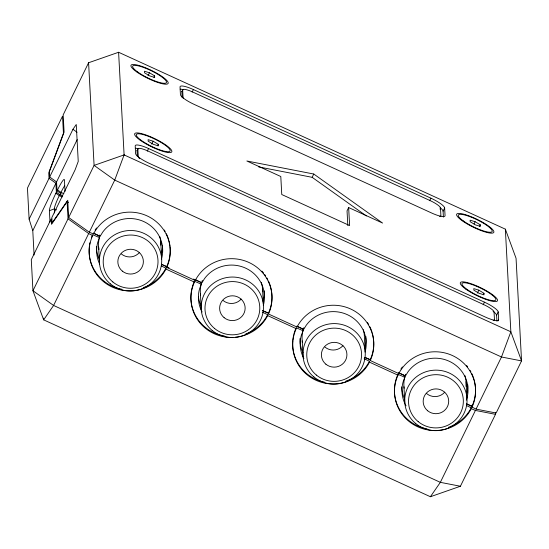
<?xml version="1.0" encoding="UTF-8"?>
<svg xmlns="http://www.w3.org/2000/svg" width="549" height="549" viewBox="0 0 549 549"><rect width="100%" height="100%" fill="white"/><g stroke="black" fill="none" stroke-linecap="round" stroke-linejoin="round"><path stroke-width="0.82" d="M466.279 400.187L466.842 398.656A33.043 32.075 -3.1 0 0 449.144 361.221A33.043 32.075 -3.1 0 0 408.044 371.762L405.45 375.935L398.746 372.689M93.776 233.421L99.451 236.015L99.541 237.635L97.797 242.198A33.043 32.075 -3.1 0 0 99.623 264.062M193.557 279.057L201.229 282.563L201.318 284.183L199.575 288.747A33.043 32.075 -3.1 0 0 202.121 312.045M296.865 326.305L303.007 329.112L303.089 330.738L301.346 335.295A33.043 32.075 -3.1 0 0 303.892 358.593M404.201 377.184L404.778 375.667L398.643 372.86M404.778 375.667L404.867 377.287L403.124 381.843A33.043 32.075 -3.1 0 0 406.061 405.848M49.678 177.004L72.942 129.303L76.256 124.506L78.239 161.427L75.117 169.826L51.853 217.528L52.134 222.853L67.747 200.261L68.673 217.514L89.315 232.227L93.467 233.943A40.557 39.37 -3.1 0 1 147.084 215.881A40.557 39.37 -3.1 0 1 166.731 267.452L195.245 280.491A40.557 39.37 -3.1 0 1 248.855 262.429A40.557 39.37 -3.1 0 1 268.502 314.001L297.023 327.039A40.557 39.37 -3.1 0 1 350.633 308.977A40.557 39.37 -3.1 0 1 370.28 360.549L398.794 373.588A40.557 39.37 -3.1 0 1 452.41 355.526A40.557 39.37 -3.1 0 1 472.058 407.097L476.065 409.115L496.131 413.02L521.55 360.899L516.046 258.256L505.348 229.153L118.598 52.265L88.588 62.751L63.169 114.871L64.096 132.124L49.389 171.679L49.678 177.004L56.561 181.911L57.041 190.915L61.159 193.673L60.52 194.998L60.424 193.289M29.118 219.168L49.033 178.329L48.737 172.846L63.444 133.29L62.524 116.189L27.45 188.101L29.118 219.168L32.782 230.669L34.086 254.997M32.782 230.669L55.916 183.229L49.033 178.329M56.561 181.911L77.196 139.597M50 222.091L49.389 210.679A15.619 1.784 -65.4 0 1 55.881 193.207L56.369 192.219L55.916 183.229M57.041 190.915L57.521 189.927A15.619 1.784 -65.4 0 1 64.418 179.948L65.029 191.368M56.369 192.219L59.738 194.641L59.258 195.629A11.865 1.352 -65.4 0 0 54.324 208.901L54.543 212.978M60.486 193.365L60.966 192.376A11.865 1.352 -65.4 0 1 64.604 185.837M68.57 202.396L67.108 201.73L68.028 218.831L32.954 290.744L43.652 319.847L430.402 496.735L460.412 486.249L495.486 414.337L495.397 412.628M68.673 217.514L94.092 165.393L88.588 62.751M148.052 75.707L149.479 72.777L154.612 75.879L154.694 77.443L149.651 75.892L144.517 72.784L144.435 71.226L149.479 72.777M153.898 77.347L154.612 75.879M68.028 218.831L88.67 233.545L53.596 305.457L43.652 319.847L43.563 318.139M89.315 232.227L114.734 180.106L124.101 154.907L118.598 52.265M137.353 156.637L137.037 150.687L137.84 149.04A11.268 2.381 26 0 1 147.873 150.989L483.731 304.606A11.268 2.381 26 0 1 494.052 311.956L494.464 319.614A11.268 2.381 26 0 1 493.174 320.341M98.957 236.489L99.664 235.034M147.29 151.181L148.58 148.539L484.438 302.149A15.022 3.177 26 0 1 498.204 311.962L498.616 319.614L497.97 320.932M151.723 144.133L153.15 141.203L158.284 144.312L158.366 145.869L153.315 144.325L148.189 141.217L148.106 139.659L153.15 141.203M182.179 97.653L181.856 91.697L182.659 90.05A11.268 2.381 26 0 1 192.692 92.006L430.169 200.618A11.268 2.381 26 0 1 440.49 207.975L440.902 215.627A11.268 2.381 26 0 1 439.612 216.354M157.563 145.78L158.284 144.312M192.15 92.115L193.399 89.556L430.876 198.168A15.022 3.177 26 0 1 444.642 207.975L445.054 215.627A15.022 3.177 26 0 1 431.672 213.026L194.195 104.406A15.022 3.177 26 0 1 180.436 94.6L180.024 86.948A15.022 3.177 26 0 1 193.399 89.556M258.641 166.903L312.148 177.32L313.76 174.026L382.571 223.066L348.649 207.549L347.037 210.843L347.826 225.577M429.627 200.728L430.876 198.168M439.955 209.073L440.49 207.975M443.4 217.129L443.084 211.173L444.642 207.975M474.089 223.93L475.159 221.734L480.293 224.836L480.375 226.401L475.331 224.85L470.198 221.741L470.116 220.183L475.159 221.734M479.579 226.305L480.293 224.836M477.404 293.091L478.831 290.16L483.964 293.269L484.046 294.827L479.002 293.283L473.869 290.174L473.787 288.616L478.831 290.16M483.25 294.738L483.964 293.269M483.154 304.791L484.438 302.149M496.914 321.213L496.591 315.256L498.204 311.962M471.172 406.727L471.879 405.279M495.486 414.337L475.42 410.432L440.346 482.345L430.402 496.735M476.065 409.115L501.484 356.994L510.851 331.795L505.348 229.153M67.108 201.73L51.503 224.321L51.208 218.845L31.286 259.684L32.954 290.744L53.596 305.457L440.346 482.345L460.412 486.249M49.389 210.679L54.324 208.901L56.526 209.903M313.76 174.026L246.872 161.001L280.8 176.517L281.761 194.524L349.617 225.557L348.649 207.549M404.867 377.287L397.956 374.308L398.004 375.207A40.557 39.37 -3.1 0 0 417.659 426.779A40.557 39.37 -3.1 0 0 471.268 408.717L475.42 410.432M99.541 237.635L92.63 234.663L92.678 235.562A40.557 39.37 -3.1 0 0 112.325 287.134A40.557 39.37 -3.1 0 0 165.942 269.072L194.456 282.111A40.557 39.37 -3.1 0 0 232.9 337.395M166.731 267.452L166.683 266.546L161.351 264.254L169.017 267.83M192.342 286.791A40.557 39.37 -3.1 0 1 194.408 281.212L201.318 284.183M262.367 310.473L268.454 313.095L268.502 314.001M303.089 330.738L296.186 327.76L296.234 328.659A40.557 39.37 -3.1 0 0 315.881 380.231A40.557 39.37 -3.1 0 0 369.491 362.168L398.004 375.207M364.907 357.351L370.232 359.65L370.28 360.549M466.684 403.899L472.01 406.198L472.058 407.097M63.876 193.708L60.966 192.376L57.521 189.927M59.738 194.641L62.71 196M62.188 196.967L59.258 195.629L55.881 193.207M262.353 310.521L268.488 313.328M364.893 357.42L370.266 359.876M466.499 403.892L472.174 406.486M235.212 337.244A40.557 39.37 -3.1 0 0 267.713 315.62L296.234 328.659M466.712 405.629L471.22 407.818L471.268 408.717M296.975 326.14L303.672 329.386L306.267 325.214A33.043 32.075 -3.1 0 1 347.366 314.673A33.043 32.075 -3.1 0 1 365.064 352.108M364.186 358.717L369.443 361.269L369.491 362.168M262.408 312.168L267.665 314.721L267.713 315.62M93.419 233.044L100.124 236.29L102.718 232.117A33.043 32.075 -3.1 0 1 143.817 221.576A33.043 32.075 -3.1 0 1 161.516 259.011M161.385 265.984L165.894 268.166L165.942 269.072M88.67 233.545L92.678 235.562M312.148 177.32L366.368 215.963M72.942 129.303L77.073 132.247M466.08 381.651L466.945 397.86M403.954 386.729L404.819 402.932M365.174 351.312L364.303 335.103A31.169 30.257 -3.1 0 0 363.321 329.647M303.048 356.383L302.176 340.174A31.169 30.257 -3.1 0 1 302.451 333.065M262.525 288.554L263.396 304.764M200.399 293.626L201.27 309.835M195.245 280.491L195.197 279.592L201.902 282.838L204.489 278.666A33.043 32.075 -3.1 0 1 245.588 268.125A33.043 32.075 -3.1 0 1 263.294 305.56M194.408 281.212L194.456 282.111M182.659 90.05L183.071 97.701A11.268 2.381 26 0 0 183.455 98.559M160.754 242.006L161.619 258.215M137.84 149.04L138.252 156.691M98.628 247.077L99.493 263.287M181.856 91.697A11.268 2.381 26 0 1 182.165 91.161M137.037 150.687A11.268 2.381 26 0 1 137.346 150.145M139.686 158.661A11.268 2.381 26 0 1 138.636 157.549M200.577 295.197A31.169 30.257 -3.1 0 1 202.348 280.395M261.324 282.33A31.169 30.257 -3.1 0 1 262.621 291.718M241.189 299.088A12.764 12.394 -3.1 0 1 223.196 300.557M302.472 342.528A31.169 30.257 -3.1 0 1 302.252 340.956M302.588 332.289A31.169 30.257 -3.1 0 1 303.844 327.691M342.967 345.637A12.764 12.394 -3.1 0 1 324.974 347.112M98.916 249.431A31.169 30.257 -3.1 0 1 98.895 239.961M99.033 239.192A31.169 30.257 -3.1 0 1 100.028 235.349M159.773 236.544A31.169 30.257 -3.1 0 1 160.843 245.17M139.412 252.54A12.764 12.394 -3.1 0 1 121.418 254.009M404.126 388.294A31.169 30.257 -3.1 0 1 405.615 374.24M464.873 375.434A31.169 30.257 -3.1 0 1 466.087 386.407M444.738 392.192A12.764 12.394 -3.1 0 1 426.745 393.66M467.769 384.657A33.043 32.075 -3.1 0 1 466.602 394.155M404.709 399.212A33.043 32.075 -3.1 0 1 401.717 386.846M365.902 336.51A33.043 32.075 -3.1 0 1 364.824 347.606M302.931 352.664A33.043 32.075 -3.1 0 1 299.932 338.692M162.456 245.808A33.043 32.075 -3.1 0 1 161.276 254.51M99.376 259.56A33.043 32.075 -3.1 0 1 96.377 246.398M264.179 290.757A33.043 32.075 -3.1 0 1 263.053 301.058M201.154 306.116A33.043 32.075 -3.1 0 1 198.429 296.927M474.309 380.526A40.557 39.37 -3.1 0 1 472.01 406.198M471.22 407.818A40.557 39.37 -3.1 0 1 448.533 427.314M427.149 428.906A40.557 39.37 -3.1 0 1 397.956 374.308M400.914 369.01A40.557 39.37 -3.1 0 1 402.396 366.917M466.609 365.51A40.557 39.37 -3.1 0 1 467.666 366.849M470.054 370.376A40.557 39.37 -3.1 0 1 470.898 371.858M471.673 373.375A40.557 39.37 -3.1 0 1 474.089 379.709M170.018 246.707A40.557 39.37 -3.1 0 1 166.683 266.546M165.894 268.166A40.557 39.37 -3.1 0 1 143.207 287.669M121.823 289.261A40.557 39.37 -3.1 0 1 89.391 246.055M89.638 244.374A40.557 39.37 -3.1 0 1 89.954 242.706M91.347 237.813A40.557 39.37 -3.1 0 1 92.287 235.439M95.121 230.079A40.557 39.37 -3.1 0 1 96.562 227.952M164.281 230.004A40.557 39.37 -3.1 0 1 165.16 231.472M166.347 233.723A40.557 39.37 -3.1 0 1 168.763 240.064M168.982 240.874A40.557 39.37 -3.1 0 1 169.929 245.87M372.311 333.161A40.557 39.37 -3.1 0 1 370.232 359.65M369.443 361.269A40.557 39.37 -3.1 0 1 346.028 381.013M324.61 382.207A40.557 39.37 -3.1 0 1 292.775 340.833M292.85 339.996A40.557 39.37 -3.1 0 1 293.694 334.979M293.9 334.156A40.557 39.37 -3.1 0 1 295.836 328.535M367.37 322.387A40.557 39.37 -3.1 0 1 368.708 324.569M369.896 326.82A40.557 39.37 -3.1 0 1 372.071 332.351M270.533 286.612A40.557 39.37 -3.1 0 1 268.454 313.095M267.665 314.721A40.557 39.37 -3.1 0 1 245.712 333.957M224.363 335.94A40.557 39.37 -3.1 0 1 192.123 287.607M261.935 271.117A40.557 39.37 -3.1 0 1 263.595 273.079M264.625 274.438A40.557 39.37 -3.1 0 1 265.592 275.838M266.931 278.02A40.557 39.37 -3.1 0 1 267.74 279.516M268.482 281.04A40.557 39.37 -3.1 0 1 270.3 285.803M440.161 207.7A15.022 3.177 26 0 1 443.084 211.173M180.189 89.178A15.022 3.177 26 0 1 183.62 89.72M148.58 148.539A15.022 3.177 26 0 0 135.205 145.938L135.61 153.59A15.022 3.177 26 0 0 149.376 163.396L485.234 317.006A15.022 3.177 26 0 0 498.616 319.614M493.098 311.345A15.022 3.177 26 0 1 496.591 315.256M135.315 148.264A15.022 3.177 26 0 1 138.746 148.806M124.101 154.907L94.092 165.393L114.734 180.106L501.484 356.994L521.55 360.899L510.851 331.795L124.101 154.907M141.409 140.462A18.776 3.967 26 0 0 169.682 151.421A18.776 3.967 26 0 0 148.607 136.406A18.776 3.967 26 0 0 141.409 140.462M137.744 72.029A18.776 3.967 26 0 0 166.011 82.995A18.776 3.967 26 0 0 144.943 67.98A18.776 3.967 26 0 0 137.744 72.029M467.089 289.419A18.776 3.967 26 0 0 495.363 300.378A18.776 3.967 26 0 0 474.295 285.363A18.776 3.967 26 0 0 467.089 289.419M463.425 220.986A18.776 3.967 26 0 0 491.691 231.953A18.776 3.967 26 0 0 470.623 216.93A18.776 3.967 26 0 0 463.425 220.986M212.147 330.416A31.169 30.257 -3.1 0 0 262.985 312.656A31.169 30.257 -3.1 0 0 221.865 278.83A31.169 30.257 -3.1 0 0 212.147 330.416M214.625 328.528A27.409 26.613 -3.1 0 0 259.341 312.909A27.409 26.613 -3.1 0 0 223.175 283.16A27.409 26.613 -3.1 0 0 214.625 328.528M224.116 317.665A12.764 12.394 -3.1 0 0 244.936 310.391A12.764 12.394 -3.1 0 0 228.096 296.535A12.764 12.394 -3.1 0 0 224.116 317.665M313.925 376.964A31.169 30.257 -3.1 0 0 364.762 359.204A31.169 30.257 -3.1 0 0 323.642 325.379A31.169 30.257 -3.1 0 0 313.925 376.964M316.402 375.077A27.409 26.613 -3.1 0 0 361.118 359.458A27.409 26.613 -3.1 0 0 324.953 329.709A27.409 26.613 -3.1 0 0 316.402 375.077M325.886 364.213A12.764 12.394 -3.1 0 0 346.714 356.939A12.764 12.394 -3.1 0 0 329.867 343.084A12.764 12.394 -3.1 0 0 325.886 364.213M110.37 283.86A31.169 30.257 -3.1 0 0 161.214 266.1A31.169 30.257 -3.1 0 0 120.087 232.282A31.169 30.257 -3.1 0 0 110.37 283.86M112.854 281.98A27.409 26.613 -3.1 0 0 157.57 266.361A27.409 26.613 -3.1 0 0 121.398 236.612A27.409 26.613 -3.1 0 0 112.854 281.98M122.338 271.117A12.764 12.394 -3.1 0 0 143.165 263.843A12.764 12.394 -3.1 0 0 126.318 249.987A12.764 12.394 -3.1 0 0 122.338 271.117M415.696 423.512A31.169 30.257 -3.1 0 0 466.54 405.752A31.169 30.257 -3.1 0 0 425.413 371.927A31.169 30.257 -3.1 0 0 415.696 423.512M418.18 421.625A27.409 26.613 -3.1 0 0 462.896 406.006A27.409 26.613 -3.1 0 0 426.724 376.257A27.409 26.613 -3.1 0 0 418.18 421.625M427.664 410.769A12.764 12.394 -3.1 0 0 448.492 403.488A12.764 12.394 -3.1 0 0 431.644 389.639A12.764 12.394 -3.1 0 0 427.664 410.769M462.237 220.76A20.649 4.365 26 0 0 493.338 232.817A20.649 4.365 26 0 0 470.164 216.299A20.649 4.365 26 0 0 462.237 220.76M465.909 289.186A20.649 4.365 26 0 0 497.01 301.243A20.649 4.365 26 0 0 473.828 284.725A20.649 4.365 26 0 0 465.909 289.186M136.557 71.802A20.649 4.365 26 0 0 167.658 83.86A20.649 4.365 26 0 0 144.476 67.342A20.649 4.365 26 0 0 136.557 71.802M140.228 140.228A20.649 4.365 26 0 0 171.322 152.286A20.649 4.365 26 0 0 148.148 135.775A20.649 4.365 26 0 0 140.228 140.228"/></g></svg>
